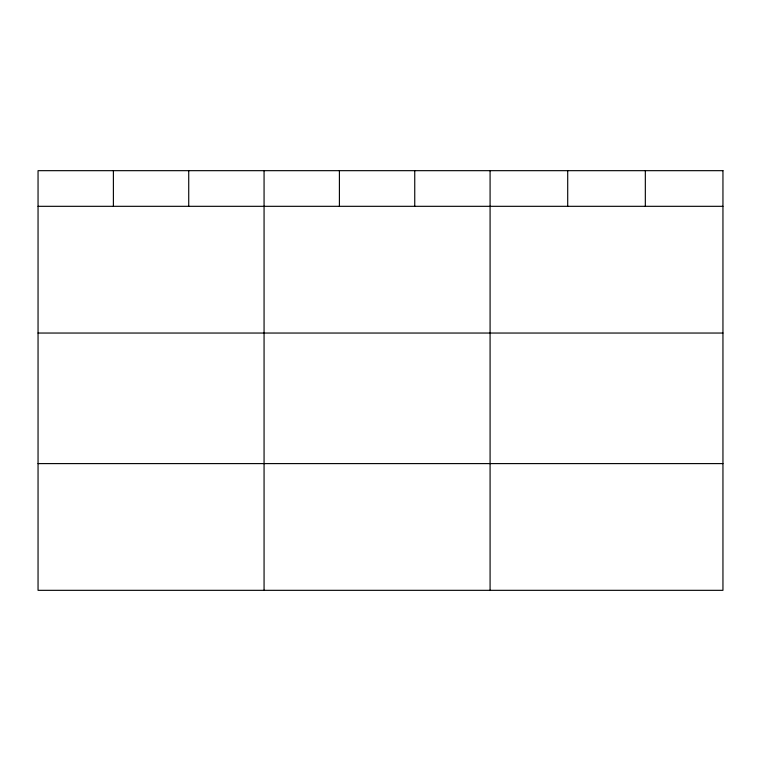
<?xml version="1.0" encoding="UTF-8"?>
<svg xmlns="http://www.w3.org/2000/svg" width="761" height="761" viewBox="0 0 761 761"><rect width="100%" height="100%" fill="white"/><g stroke="black" fill="none" stroke-linecap="round" stroke-linejoin="round"><path stroke-width="1.14" d="M38.05 206.317L722.95 206.317M38.05 333.042L722.95 333.042M38.05 463.601L722.95 463.601M645.328 170.673L645.328 206.317M567.706 170.673L567.706 206.317M490.084 170.673L490.084 590.327M414.745 170.673L414.745 206.317M339.406 170.673L339.406 206.317M264.067 170.673L264.067 590.327M188.728 170.673L188.728 206.317M113.389 170.673L113.389 206.317M722.95 170.673L38.05 170.673L38.05 590.327L722.95 590.327L722.95 170.673"/></g></svg>
